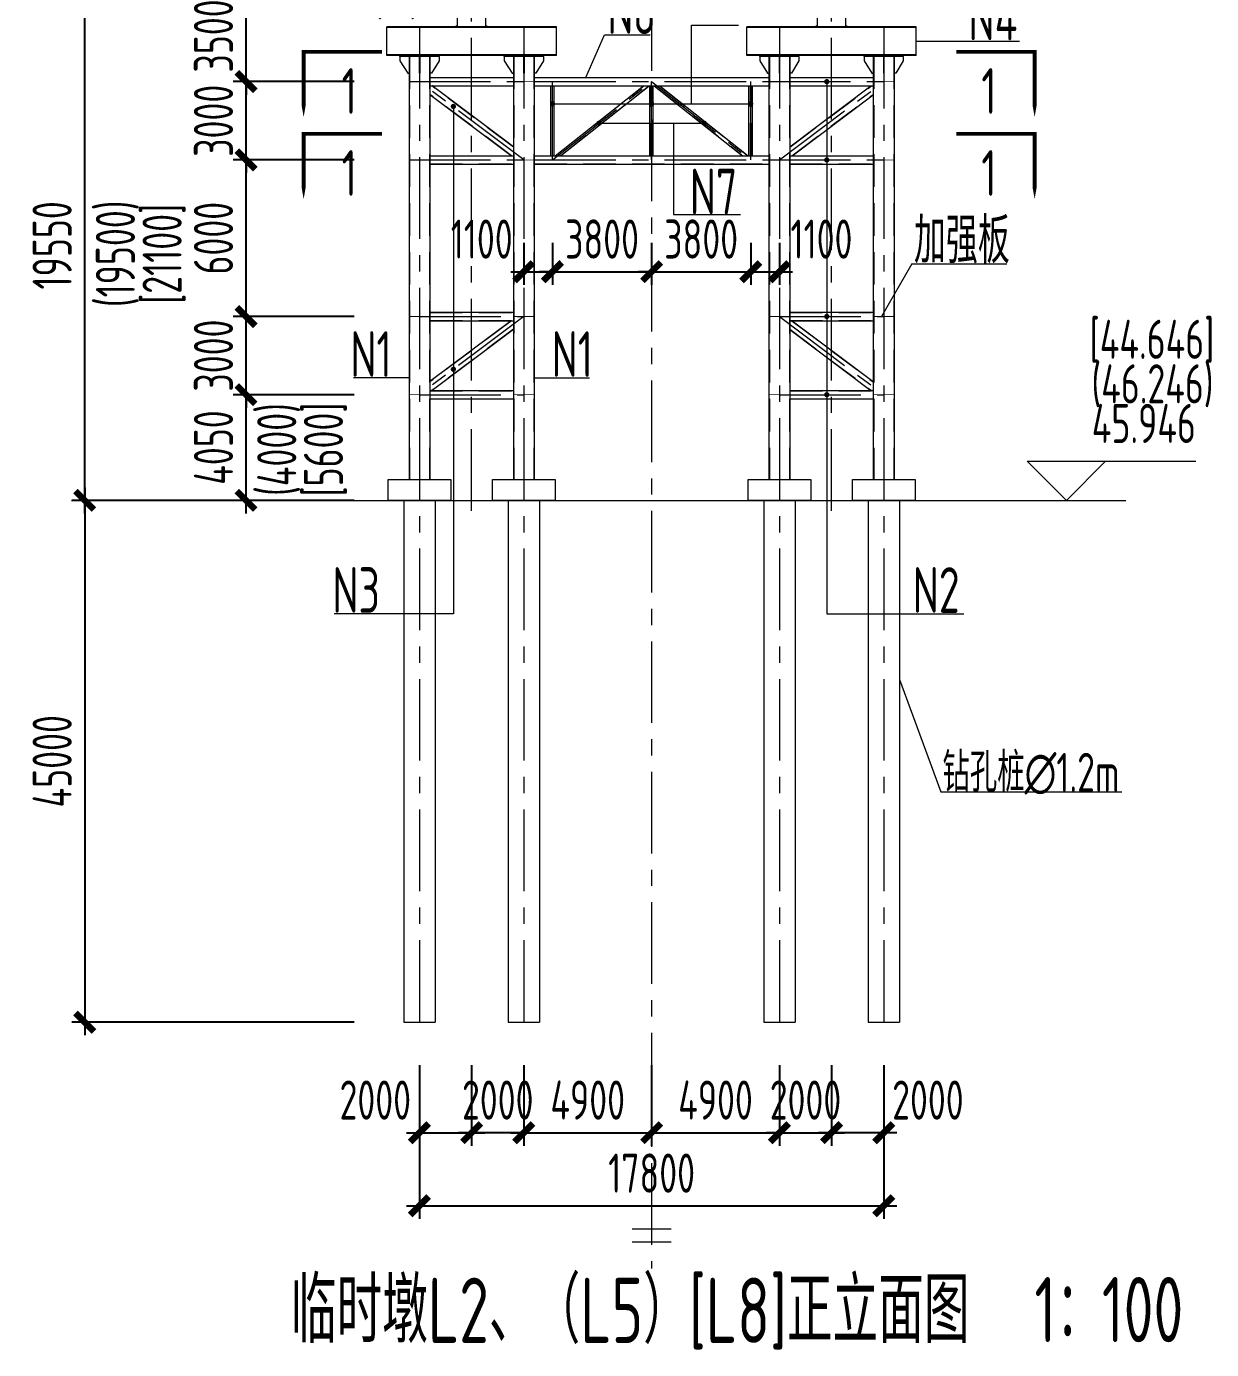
# Model space of a CAD drawing. Extents: x -2876908 to 633791, y -1383861 to 872234.
# Drawn here: x -1200203 to -1154762, y -157293 to -106581 of the extents above; entities that cross this region are included whole.
import ezdxf
from ezdxf.enums import TextEntityAlignment as Align

# ---------------------------------------------------------------- set-up
doc = ezdxf.new("R2010")
doc.units = 0
doc.header["$LTSCALE"] = 5
doc.header["$MEASUREMENT"] = 0
for name, pattern in [('CENTER', [2, 1.25, -0.25, 0.25, -0.25]), ('DASH', [0.35, 0.25, -0.1]), ('DASHED', [0.75, 0.5, -0.25])]:
    doc.linetypes.add(name, pattern=pattern)
doc.layers.get('0').update_dxf_attribs({"linetype": 'CONTINUOUS', "lineweight": 25})
doc.layers.get('DEFPOINTS').update_dxf_attribs({"color": 35, "linetype": 'CONTINUOUS', "lineweight": 13})
for name, color, linetype, lineweight in [('3中心线', 6, 'CENTER', 18), ('4虚线', 2, 'DASHED', 18), ('5标注', 3, 'CONTINUOUS', 15), ('6文本', 7, 'CONTINUOUS', 15), ('7边界线', 8, 'CONTINUOUS', 15), ('8轮廓线', 4, 'CONTINUOUS', 15), ('DIM', 3, 'CONTINUOUS', 0), ('REIND', 1, 'CONTINUOUS', 0), ('THIN', 7, 'CONTINUOUS', 0)]:
    doc.layers.add(name, color=color, linetype=linetype, lineweight=lineweight)
doc.styles.add('TSSD_Dimension', font='tssdeng.shx', dxfattribs={"width": 0.7, "bigfont": 'hztxt.shx'})
doc.styles.add('TSSD_NORM', font='tssdeng.shx', dxfattribs={"width": 0.7, "bigfont": 'hztxt.shx'})
doc.dimstyles.new('SJSYB-(50)$7', dxfattribs={"dimscale": 50, "dimtxt": 3.5, "dimasz": 1.5, "dimexe": 1, "dimexo": 1, "dimgap": 0.65, "dimtad": 1, "dimdec": 0, "dimzin": 0, "dimdsep": 46, "dimtxsty": 'TSSD_NORM', "dimblk": 'OBLIQUE', "dimcen": 0, "dimclrd": 256, "dimclre": 256, "dimclrt": 7, "dimadec": 0, "dimazin": 0, "dimtfac": 1, "dimtdec": 0, "dimtmove": 1, "dimatfit": 3, "dimldrblk": 'NONE', "dimfxl": 4, "dimfxlon": 1, "dimtolj": 1, "dimtzin": 0, "dimlwd": -1, "dimlwe": -1, "dimarcsym": 0})
doc.dimstyles.new('TSSD_100_100', dxfattribs={"dimtxt": 300, "dimasz": 100, "dimexe": 100, "dimexo": 250, "dimgap": 100, "dimtad": 1, "dimdec": 0, "dimzin": 0, "dimdsep": 46, "dimtxsty": 'TSSD_Dimension', "dimblk": 'ARCHTICK', "dimblk1": 'ARCHTICK', "dimblk2": 'ARCHTICK', "dimcen": 0, "dimdle": 100, "dimclrt": 7, "dimadec": 0, "dimazin": 0, "dimtfac": 1, "dimtdec": 0, "dimtix": 1, "dimtmove": 2, "dimatfit": 3, "dimfxl": 1, "dimtolj": 1, "dimtzin": 0, "dimarcsym": 0})

# ---------------------------------------------------------------- blocks, each defined once
blk = doc.blocks.new('_ArchTick')
at = {"color": 0, "linetype": 'ByBlock', "const_width": 0.5}
blk.add_lwpolyline([(-0.71, -0.71), (0.71, 0.71)], dxfattribs=at)
blk = doc.blocks.new('*D1954')
at = {"layer": 'DEFPOINTS', "color": 0, "transparency": 16777216}
for p in [(-1191782, -120696), (-1186382, -120696), (-1186382, -124746)]:
    blk.add_point(p, dxfattribs=at)
at = {"layer": 'DIM', "color": 0, "lineweight": -2, "transparency": 16777216}
for p, q in [((-1191782, -125246), (-1191782, -120196)), ((-1187632, -120696), (-1192282, -120696)), ((-1187632, -124746), (-1192282, -124746))]:
    blk.add_line(p, q, dxfattribs=at)
at = {"layer": 'DIM', "color": 0, "lineweight": -2, "transparency": 16777216, "xscale": 500, "yscale": 500, "zscale": 500}
for p, rotation in [((-1191782, -120696), 90), ((-1191782, -124746), 270)]:
    blk.add_blockref('_ArchTick', p, dxfattribs=dict(at, rotation=rotation))
at = {"layer": 'DIM', "color": 7, "transparency": 16777216, "insert": (-1193032, -122721), "char_height": 1500, "attachment_point": 5, "rotation": 90, "style": 'TSSD_Dimension'}
blk.add_mtext('\\A1;4050', dxfattribs=at)
blk = doc.blocks.new('*D1955')
at = {"layer": 'DEFPOINTS', "color": 0, "transparency": 16777216}
for p in [(-1191782, -117696), (-1186382, -117696), (-1186382, -120696)]:
    blk.add_point(p, dxfattribs=at)
at = {"layer": 'DIM', "color": 0, "lineweight": -2, "transparency": 16777216}
for p, q in [((-1191782, -117696), (-1191782, -117196)), ((-1187632, -117696), (-1192282, -117696)), ((-1191782, -120696), (-1191782, -117696)), ((-1187632, -120696), (-1192282, -120696)), ((-1191782, -120696), (-1191782, -121196))]:
    blk.add_line(p, q, dxfattribs=at)
at = {"layer": 'DIM', "color": 0, "lineweight": -2, "transparency": 16777216, "xscale": 500, "yscale": 500, "zscale": 500}
for p, rotation in [((-1191782, -117696), 270), ((-1191782, -120696), 90)]:
    blk.add_blockref('_ArchTick', p, dxfattribs=dict(at, rotation=rotation))
at = {"layer": 'DIM', "color": 7, "transparency": 16777216, "insert": (-1193032, -119196), "char_height": 1500, "attachment_point": 5, "rotation": 90, "style": 'TSSD_Dimension'}
blk.add_mtext('\\A1;3000', dxfattribs=at)
blk = doc.blocks.new('*D1956')
at = {"layer": 'DEFPOINTS', "color": 0, "transparency": 16777216}
for p in [(-1191782, -111696), (-1186382, -111696), (-1186382, -117696)]:
    blk.add_point(p, dxfattribs=at)
at = {"layer": 'DIM', "color": 0, "lineweight": -2, "transparency": 16777216}
for p, q in [((-1191782, -118196), (-1191782, -111196)), ((-1187632, -111696), (-1192282, -111696)), ((-1187632, -117696), (-1192282, -117696))]:
    blk.add_line(p, q, dxfattribs=at)
at = {"layer": 'DIM', "color": 0, "lineweight": -2, "transparency": 16777216, "xscale": 500, "yscale": 500, "zscale": 500}
for p, rotation in [((-1191782, -111696), 90), ((-1191782, -117696), 270)]:
    blk.add_blockref('_ArchTick', p, dxfattribs=dict(at, rotation=rotation))
at = {"layer": 'DIM', "color": 7, "transparency": 16777216, "insert": (-1193032, -114696), "char_height": 1500, "attachment_point": 5, "rotation": 90, "style": 'TSSD_Dimension'}
blk.add_mtext('\\A1;6000', dxfattribs=at)
blk = doc.blocks.new('*D1957')
at = {"layer": 'DEFPOINTS', "color": 0, "transparency": 16777216}
for p in [(-1191782, -108696), (-1186382, -108696), (-1186382, -111696)]:
    blk.add_point(p, dxfattribs=at)
at = {"layer": 'DIM', "color": 0, "lineweight": -2, "transparency": 16777216}
for p, q in [((-1191782, -108696), (-1191782, -108196)), ((-1187632, -108696), (-1192282, -108696)), ((-1191782, -111696), (-1191782, -108696)), ((-1187632, -111696), (-1192282, -111696)), ((-1191782, -111696), (-1191782, -112196))]:
    blk.add_line(p, q, dxfattribs=at)
at = {"layer": 'DIM', "color": 0, "lineweight": -2, "transparency": 16777216, "xscale": 500, "yscale": 500, "zscale": 500}
for p, rotation in [((-1191782, -108696), 270), ((-1191782, -111696), 90)]:
    blk.add_blockref('_ArchTick', p, dxfattribs=dict(at, rotation=rotation))
at = {"layer": 'DIM', "color": 7, "transparency": 16777216, "insert": (-1193032, -110196), "char_height": 1500, "attachment_point": 5, "rotation": 90, "style": 'TSSD_Dimension'}
blk.add_mtext('\\A1;3000', dxfattribs=at)
blk = doc.blocks.new('*D1958')
at = {"layer": 'DEFPOINTS', "color": 0, "transparency": 16777216}
for p in [(-1191782, -105196), (-1186382, -105196), (-1186382, -108696)]:
    blk.add_point(p, dxfattribs=at)
at = {"layer": 'DIM', "color": 0, "lineweight": -2, "transparency": 16777216}
for p, q in [((-1191782, -105196), (-1191782, -104696)), ((-1187632, -105196), (-1192282, -105196)), ((-1191782, -108696), (-1191782, -105196)), ((-1187632, -108696), (-1192282, -108696)), ((-1191782, -108696), (-1191782, -109196))]:
    blk.add_line(p, q, dxfattribs=at)
at = {"layer": 'DIM', "color": 0, "lineweight": -2, "transparency": 16777216, "xscale": 500, "yscale": 500, "zscale": 500}
for p, rotation in [((-1191782, -105196), 270), ((-1191782, -108696), 90)]:
    blk.add_blockref('_ArchTick', p, dxfattribs=dict(at, rotation=rotation))
at = {"layer": 'DIM', "color": 7, "transparency": 16777216, "insert": (-1193032, -106946), "char_height": 1500, "attachment_point": 5, "rotation": 90, "style": 'TSSD_Dimension'}
blk.add_mtext('\\A1;3500', dxfattribs=at)
blk = doc.blocks.new('*D1959')
at = {"layer": 'DEFPOINTS', "color": 0, "transparency": 16777216}
for p in [(-1185132, -145146), (-1183132, -145146), (-1183132, -148981)]:
    blk.add_point(p, dxfattribs=at)
at = {"layer": 'DIM', "color": 0, "lineweight": -2, "transparency": 16777216}
for p, q in [((-1185132, -146396), (-1185132, -149481)), ((-1183132, -146396), (-1183132, -149481)), ((-1185632, -148981), (-1182632, -148981))]:
    blk.add_line(p, q, dxfattribs=at)
at = {"layer": 'DIM', "color": 0, "lineweight": -2, "transparency": 16777216, "xscale": 500, "yscale": 500, "zscale": 500, "rotation": 180}
blk.add_blockref('_ArchTick', (-1185132, -148981), dxfattribs=at)
at = {"layer": 'DIM', "color": 0, "lineweight": -2, "transparency": 16777216, "xscale": 500, "yscale": 500, "zscale": 500}
blk.add_blockref('_ArchTick', (-1183132, -148981), dxfattribs=at)
at = {"layer": 'DIM', "color": 7, "transparency": 16777216, "insert": (-1186827, -147731), "char_height": 1500, "attachment_point": 5, "style": 'TSSD_Dimension'}
blk.add_mtext('\\A1;2000', dxfattribs=at)
blk = doc.blocks.new('*D1960')
at = {"layer": 'DEFPOINTS', "color": 0, "transparency": 16777216}
for p in [(-1183132, -145146), (-1181132, -145146), (-1183132, -148981)]:
    blk.add_point(p, dxfattribs=at)
at = {"layer": 'DIM', "color": 0, "lineweight": -2, "transparency": 16777216}
for p, q in [((-1183132, -146396), (-1183132, -149481)), ((-1181132, -146396), (-1181132, -149481)), ((-1183132, -148981), (-1183632, -148981)), ((-1181132, -148981), (-1183132, -148981)), ((-1181132, -148981), (-1180632, -148981))]:
    blk.add_line(p, q, dxfattribs=at)
at = {"layer": 'DIM', "color": 0, "lineweight": -2, "transparency": 16777216, "xscale": 500, "yscale": 500, "zscale": 500}
blk.add_blockref('_ArchTick', (-1183132, -148981), dxfattribs=at)
at = {"layer": 'DIM', "color": 0, "lineweight": -2, "transparency": 16777216, "xscale": 500, "yscale": 500, "zscale": 500, "rotation": 180}
blk.add_blockref('_ArchTick', (-1181132, -148981), dxfattribs=at)
at = {"layer": 'DIM', "color": 7, "transparency": 16777216, "insert": (-1182132, -147731), "char_height": 1500, "attachment_point": 5, "style": 'TSSD_Dimension'}
blk.add_mtext('\\A1;2000', dxfattribs=at)
blk = doc.blocks.new('*D1961')
at = {"layer": 'DEFPOINTS', "color": 0, "transparency": 16777216}
for p in [(-1181132, -145146), (-1176232, -145146), (-1176232, -148981)]:
    blk.add_point(p, dxfattribs=at)
at = {"layer": 'DIM', "color": 0, "lineweight": -2, "transparency": 16777216}
for p, q in [((-1181132, -146396), (-1181132, -149481)), ((-1176232, -146396), (-1176232, -149481)), ((-1181632, -148981), (-1175732, -148981))]:
    blk.add_line(p, q, dxfattribs=at)
at = {"layer": 'DIM', "color": 0, "lineweight": -2, "transparency": 16777216, "xscale": 500, "yscale": 500, "zscale": 500, "rotation": 180}
blk.add_blockref('_ArchTick', (-1181132, -148981), dxfattribs=at)
at = {"layer": 'DIM', "color": 0, "lineweight": -2, "transparency": 16777216, "xscale": 500, "yscale": 500, "zscale": 500}
blk.add_blockref('_ArchTick', (-1176232, -148981), dxfattribs=at)
at = {"layer": 'DIM', "color": 7, "transparency": 16777216, "insert": (-1178682, -147731), "char_height": 1500, "attachment_point": 5, "style": 'TSSD_Dimension'}
blk.add_mtext('\\A1;4900', dxfattribs=at)
blk = doc.blocks.new('*D1962')
at = {"layer": 'DEFPOINTS', "color": 0, "transparency": 16777216}
for p in [(-1176232, -145146), (-1171332, -145146), (-1171332, -148981)]:
    blk.add_point(p, dxfattribs=at)
at = {"layer": 'DIM', "color": 0, "lineweight": -2, "transparency": 16777216}
for p, q in [((-1176232, -146396), (-1176232, -149481)), ((-1171332, -146396), (-1171332, -149481)), ((-1176732, -148981), (-1170832, -148981))]:
    blk.add_line(p, q, dxfattribs=at)
at = {"layer": 'DIM', "color": 0, "lineweight": -2, "transparency": 16777216, "xscale": 500, "yscale": 500, "zscale": 500, "rotation": 180}
blk.add_blockref('_ArchTick', (-1176232, -148981), dxfattribs=at)
at = {"layer": 'DIM', "color": 0, "lineweight": -2, "transparency": 16777216, "xscale": 500, "yscale": 500, "zscale": 500}
blk.add_blockref('_ArchTick', (-1171332, -148981), dxfattribs=at)
at = {"layer": 'DIM', "color": 7, "transparency": 16777216, "insert": (-1173782, -147731), "char_height": 1500, "attachment_point": 5, "style": 'TSSD_Dimension'}
blk.add_mtext('\\A1;4900', dxfattribs=at)
blk = doc.blocks.new('*D1963')
at = {"layer": 'DEFPOINTS', "color": 0, "transparency": 16777216}
for p in [(-1171332, -145146), (-1169332, -145146), (-1169332, -148981)]:
    blk.add_point(p, dxfattribs=at)
at = {"layer": 'DIM', "color": 0, "lineweight": -2, "transparency": 16777216}
for p, q in [((-1171332, -146396), (-1171332, -149481)), ((-1169332, -146396), (-1169332, -149481)), ((-1171332, -148981), (-1171832, -148981)), ((-1171332, -148981), (-1169332, -148981)), ((-1169332, -148981), (-1168832, -148981))]:
    blk.add_line(p, q, dxfattribs=at)
at = {"layer": 'DIM', "color": 0, "lineweight": -2, "transparency": 16777216, "xscale": 500, "yscale": 500, "zscale": 500}
blk.add_blockref('_ArchTick', (-1171332, -148981), dxfattribs=at)
at = {"layer": 'DIM', "color": 0, "lineweight": -2, "transparency": 16777216, "xscale": 500, "yscale": 500, "zscale": 500, "rotation": 180}
blk.add_blockref('_ArchTick', (-1169332, -148981), dxfattribs=at)
at = {"layer": 'DIM', "color": 7, "transparency": 16777216, "insert": (-1170332, -147731), "char_height": 1500, "attachment_point": 5, "style": 'TSSD_Dimension'}
blk.add_mtext('\\A1;2000', dxfattribs=at)
blk = doc.blocks.new('*D1964')
at = {"layer": 'DEFPOINTS', "color": 0, "transparency": 16777216}
for p in [(-1169332, -145146), (-1167332, -145146), (-1169332, -148981)]:
    blk.add_point(p, dxfattribs=at)
at = {"layer": 'DIM', "color": 0, "lineweight": -2, "transparency": 16777216}
for p, q in [((-1169332, -146396), (-1169332, -149481)), ((-1167332, -146396), (-1167332, -149481)), ((-1166832, -148981), (-1169832, -148981))]:
    blk.add_line(p, q, dxfattribs=at)
at = {"layer": 'DIM', "color": 0, "lineweight": -2, "transparency": 16777216, "xscale": 500, "yscale": 500, "zscale": 500, "rotation": 180}
blk.add_blockref('_ArchTick', (-1169332, -148981), dxfattribs=at)
at = {"layer": 'DIM', "color": 0, "lineweight": -2, "transparency": 16777216, "xscale": 500, "yscale": 500, "zscale": 500}
blk.add_blockref('_ArchTick', (-1167332, -148981), dxfattribs=at)
at = {"layer": 'DIM', "color": 7, "transparency": 16777216, "insert": (-1165638, -147731), "char_height": 1500, "attachment_point": 5, "style": 'TSSD_Dimension'}
blk.add_mtext('\\A1;2000', dxfattribs=at)
blk = doc.blocks.new('*D1965')
at = {"layer": 'DEFPOINTS', "color": 0, "transparency": 16777216}
for p in [(-1185132, -145146), (-1167332, -145146), (-1167332, -151781)]:
    blk.add_point(p, dxfattribs=at)
at = {"layer": 'DIM', "color": 0, "lineweight": -2, "transparency": 16777216}
for p, q in [((-1185132, -146396), (-1185132, -152281)), ((-1167332, -146396), (-1167332, -152281)), ((-1185632, -151781), (-1166832, -151781))]:
    blk.add_line(p, q, dxfattribs=at)
at = {"layer": 'DIM', "color": 0, "lineweight": -2, "transparency": 16777216, "xscale": 500, "yscale": 500, "zscale": 500, "rotation": 180}
blk.add_blockref('_ArchTick', (-1185132, -151781), dxfattribs=at)
at = {"layer": 'DIM', "color": 0, "lineweight": -2, "transparency": 16777216, "xscale": 500, "yscale": 500, "zscale": 500}
blk.add_blockref('_ArchTick', (-1167332, -151781), dxfattribs=at)
at = {"layer": 'DIM', "color": 7, "transparency": 16777216, "insert": (-1176232, -150531), "char_height": 1500, "attachment_point": 5, "style": 'TSSD_Dimension'}
blk.add_mtext('\\A1;17800', dxfattribs=at)
blk = doc.blocks.new('*D1966')
at = {"layer": 'DEFPOINTS', "color": 0, "transparency": 16777216}
for p in [(-1181132, -113625), (-1180032, -113625), (-1180032, -115980)]:
    blk.add_point(p, dxfattribs=at)
at = {"layer": 'DIM', "color": 0, "lineweight": -2, "transparency": 16777216}
for p, q in [((-1181132, -114875), (-1181132, -116480)), ((-1180032, -114875), (-1180032, -116480)), ((-1181632, -115980), (-1179532, -115980))]:
    blk.add_line(p, q, dxfattribs=at)
at = {"layer": 'DIM', "color": 0, "lineweight": -2, "transparency": 16777216, "xscale": 500, "yscale": 500, "zscale": 500, "rotation": 180}
blk.add_blockref('_ArchTick', (-1181132, -115980), dxfattribs=at)
at = {"layer": 'DIM', "color": 0, "lineweight": -2, "transparency": 16777216, "xscale": 500, "yscale": 500, "zscale": 500}
blk.add_blockref('_ArchTick', (-1180032, -115980), dxfattribs=at)
at = {"layer": 'DIM', "color": 7, "transparency": 16777216, "insert": (-1182746, -114730), "char_height": 1500, "attachment_point": 5, "style": 'TSSD_Dimension'}
blk.add_mtext('\\A1;1100', dxfattribs=at)
blk = doc.blocks.new('*D1967')
at = {"layer": 'DEFPOINTS', "color": 0, "transparency": 16777216}
for p in [(-1180032, -113625), (-1176232, -113625), (-1176232, -115980)]:
    blk.add_point(p, dxfattribs=at)
at = {"layer": 'DIM', "color": 0, "lineweight": -2, "transparency": 16777216}
for p, q in [((-1180032, -114875), (-1180032, -116480)), ((-1176232, -114875), (-1176232, -116480)), ((-1180032, -115980), (-1180532, -115980)), ((-1180032, -115980), (-1176232, -115980)), ((-1176232, -115980), (-1175732, -115980))]:
    blk.add_line(p, q, dxfattribs=at)
at = {"layer": 'DIM', "color": 0, "lineweight": -2, "transparency": 16777216, "xscale": 500, "yscale": 500, "zscale": 500}
blk.add_blockref('_ArchTick', (-1180032, -115980), dxfattribs=at)
at = {"layer": 'DIM', "color": 0, "lineweight": -2, "transparency": 16777216, "xscale": 500, "yscale": 500, "zscale": 500, "rotation": 180}
blk.add_blockref('_ArchTick', (-1176232, -115980), dxfattribs=at)
at = {"layer": 'DIM', "color": 7, "transparency": 16777216, "insert": (-1178132, -114730), "char_height": 1500, "attachment_point": 5, "style": 'TSSD_Dimension'}
blk.add_mtext('\\A1;3800', dxfattribs=at)
blk = doc.blocks.new('*D1968')
at = {"layer": 'DEFPOINTS', "color": 0, "transparency": 16777216}
for p in [(-1176232, -113625), (-1172432, -113625), (-1172432, -115980)]:
    blk.add_point(p, dxfattribs=at)
at = {"layer": 'DIM', "color": 0, "lineweight": -2, "transparency": 16777216}
for p, q in [((-1176232, -114875), (-1176232, -116480)), ((-1172432, -114875), (-1172432, -116480)), ((-1176232, -115980), (-1176732, -115980)), ((-1176232, -115980), (-1172432, -115980)), ((-1172432, -115980), (-1171932, -115980))]:
    blk.add_line(p, q, dxfattribs=at)
at = {"layer": 'DIM', "color": 0, "lineweight": -2, "transparency": 16777216, "xscale": 500, "yscale": 500, "zscale": 500}
blk.add_blockref('_ArchTick', (-1176232, -115980), dxfattribs=at)
at = {"layer": 'DIM', "color": 0, "lineweight": -2, "transparency": 16777216, "xscale": 500, "yscale": 500, "zscale": 500, "rotation": 180}
blk.add_blockref('_ArchTick', (-1172432, -115980), dxfattribs=at)
at = {"layer": 'DIM', "color": 7, "transparency": 16777216, "insert": (-1174332, -114730), "char_height": 1500, "attachment_point": 5, "style": 'TSSD_Dimension'}
blk.add_mtext('\\A1;3800', dxfattribs=at)
blk = doc.blocks.new('*D1969')
at = {"layer": 'DEFPOINTS', "color": 0, "transparency": 16777216}
for p in [(-1172432, -113625), (-1171332, -113625), (-1171332, -115980)]:
    blk.add_point(p, dxfattribs=at)
at = {"layer": 'DIM', "color": 0, "lineweight": -2, "transparency": 16777216}
for p, q in [((-1172432, -114875), (-1172432, -116480)), ((-1171332, -114875), (-1171332, -116480)), ((-1172932, -115980), (-1170832, -115980))]:
    blk.add_line(p, q, dxfattribs=at)
at = {"layer": 'DIM', "color": 0, "lineweight": -2, "transparency": 16777216, "xscale": 500, "yscale": 500, "zscale": 500, "rotation": 180}
blk.add_blockref('_ArchTick', (-1172432, -115980), dxfattribs=at)
at = {"layer": 'DIM', "color": 0, "lineweight": -2, "transparency": 16777216, "xscale": 500, "yscale": 500, "zscale": 500}
blk.add_blockref('_ArchTick', (-1171332, -115980), dxfattribs=at)
at = {"layer": 'DIM', "color": 7, "transparency": 16777216, "insert": (-1169719, -114730), "char_height": 1500, "attachment_point": 5, "style": 'TSSD_Dimension'}
blk.add_mtext('\\A1;1100', dxfattribs=at)
blk = doc.blocks.new('_None')
blk = doc.blocks.new('_Oblique')
at = {"color": 0, "linetype": 'ByBlock', "lineweight": -2}
blk.add_line((-0.5, -0.5), (0.5, 0.5), dxfattribs=at)
blk = doc.blocks.new('*D1986')
at = {"layer": 'DEFPOINTS', "color": 0, "transparency": 16777216}
for p in [(-1186382, -105871), (-1186382, -106921), (-1185132, -106921)]:
    blk.add_point(p, dxfattribs=at)
at = {"layer": 'DIM', "color": 0, "lineweight": -2, "transparency": 16777216}
for p, q in [((-1186382, -105671), (-1186382, -105371)), ((-1185132, -105671), (-1185132, -105371)), ((-1186382, -105871), (-1186882, -105871)), ((-1185132, -105871), (-1186382, -105871)), ((-1185132, -105871), (-1184632, -105871))]:
    blk.add_line(p, q, dxfattribs=at)
at = {"layer": 'DIM', "color": 0, "lineweight": -2, "transparency": 16777216, "xscale": 500, "yscale": 500, "zscale": 500}
blk.add_blockref('_ArchTick', (-1186382, -105871), dxfattribs=at)
at = {"layer": 'DIM', "color": 0, "lineweight": -2, "transparency": 16777216, "xscale": 500, "yscale": 500, "zscale": 500, "rotation": 180}
blk.add_blockref('_ArchTick', (-1185132, -105871), dxfattribs=at)
at = {"layer": 'DIM', "color": 7, "transparency": 16777216, "insert": (-1185757, -104621), "char_height": 1500, "attachment_point": 5, "style": 'TSSD_Dimension'}
blk.add_mtext('\\A1;1250', dxfattribs=at)
blk = doc.blocks.new('*D1989')
at = {"layer": 'DEFPOINTS', "color": 0, "transparency": 16777216}
for p in [(-1197968, -105196), (-1186382, -105196), (-1186382, -124746)]:
    blk.add_point(p, dxfattribs=at)
at = {"layer": 'DIM', "color": 0, "lineweight": -2, "transparency": 16777216}
for p, q in [((-1197968, -125246), (-1197968, -104696)), ((-1187632, -105196), (-1198468, -105196)), ((-1187632, -124746), (-1198468, -124746))]:
    blk.add_line(p, q, dxfattribs=at)
at = {"layer": 'DIM', "color": 0, "lineweight": -2, "transparency": 16777216, "xscale": 500, "yscale": 500, "zscale": 500}
for p, rotation in [((-1197968, -105196), 90), ((-1197968, -124746), 270)]:
    blk.add_blockref('_ArchTick', p, dxfattribs=dict(at, rotation=rotation))
at = {"layer": 'DIM', "color": 7, "transparency": 16777216, "insert": (-1199218, -114971), "char_height": 1500, "attachment_point": 5, "rotation": 90, "style": 'TSSD_Dimension'}
blk.add_mtext('\\A1;19550', dxfattribs=at)
blk = doc.blocks.new('*D1990')
at = {"layer": 'DEFPOINTS', "color": 0, "transparency": 16777216}
for p in [(-1186382, -124746), (-1197968, -144746), (-1186382, -144746)]:
    blk.add_point(p, dxfattribs=at)
at = {"layer": 'DIM', "color": 0, "lineweight": -2, "transparency": 16777216}
for p, q in [((-1187632, -124746), (-1198468, -124746)), ((-1197968, -124246), (-1197968, -145246)), ((-1187632, -144746), (-1198468, -144746))]:
    blk.add_line(p, q, dxfattribs=at)
at = {"layer": 'DIM', "color": 0, "lineweight": -2, "transparency": 16777216, "xscale": 500, "yscale": 500, "zscale": 500}
for p, rotation in [((-1197968, -124746), 90), ((-1197968, -144746), 270)]:
    blk.add_blockref('_ArchTick', p, dxfattribs=dict(at, rotation=rotation))
at = {"layer": 'DIM', "color": 7, "transparency": 16777216, "insert": (-1199218, -134746), "char_height": 1500, "attachment_point": 5, "rotation": 90, "style": 'TSSD_Dimension'}
blk.add_mtext('\\A1;45000', dxfattribs=at)

msp = doc.modelspace()

# ---------------------------------------------------------------- linework, layer by layer
at = {"layer": '3中心线', "ltscale": 500}
for p, q in [((-1176232.345, -85150.491), (-1176232.345, -154180.857)), ((-1183132.342, -125145.73), (-1183132.342, -105065.73)), ((-1169332.348, -125145.73), (-1169332.348, -105065.73)), ((-1185132.342, -106595.73), (-1185132.342, -145145.73)), ((-1181132.342, -106595.73), (-1181132.342, -145145.73)), ((-1171332.348, -106595.73), (-1171332.348, -145145.73)), ((-1167332.348, -106595.73), (-1167332.348, -145145.73)), ((-1185532.342, -108695.73), (-1180732.342, -108695.73)), ((-1181132.342, -111695.73), (-1185132.342, -108695.73)), ((-1180732.342, -108695.73), (-1171732.348, -108695.73)), ((-1180032.342, -111695.73), (-1180032.342, -108695.73)), ((-1180032.342, -111695.73), (-1176232.345, -108695.73)), ((-1176232.345, -111695.73), (-1176232.345, -108695.73)), ((-1176232.345, -108695.73), (-1172432.348, -111695.73)), ((-1172432.348, -111695.73), (-1172432.348, -108695.73)), ((-1171732.348, -108695.73), (-1166932.348, -108695.73)), ((-1171332.348, -111695.73), (-1167332.348, -108695.73)), ((-1185532.342, -111695.73), (-1180732.342, -111695.73)), ((-1180732.342, -111695.73), (-1171732.348, -111695.73)), ((-1171732.348, -111695.73), (-1166932.348, -111695.73)), ((-1185132.342, -117695.73), (-1181132.342, -117695.73)), ((-1181132.342, -117695.73), (-1185132.342, -120695.73)), ((-1171332.348, -117695.73), (-1167332.348, -117695.73)), ((-1171332.348, -117695.73), (-1167332.348, -120695.73)), ((-1185132.342, -120695.73), (-1181132.342, -120695.73)), ((-1171332.348, -120695.73), (-1167332.348, -120695.73))]:
    msp.add_line(p, q, dxfattribs=at)
at = {"layer": '4虚线', "ltscale": 500}
for p, q in [((-1185516.342, -107725.73), (-1185516.342, -123945.73)), ((-1184748.342, -107725.73), (-1184748.342, -123945.73)), ((-1181516.342, -107725.73), (-1181516.342, -123945.73)), ((-1180748.342, -107725.73), (-1180748.342, -123945.73)), ((-1171716.348, -107725.73), (-1171716.348, -123945.73)), ((-1170948.348, -107725.73), (-1170948.348, -123945.73)), ((-1167716.348, -107725.73), (-1167716.348, -123945.73)), ((-1166948.348, -107725.73), (-1166948.348, -123945.73)), ((-1184732.342, -108541.23), (-1181532.342, -108541.23)), ((-1184732.342, -108850.23), (-1181532.342, -108850.23)), ((-1181532.342, -111202.605), (-1184658.175, -108858.23)), ((-1180732.342, -108541.23), (-1171732.348, -108541.23)), ((-1180732.342, -108850.23), (-1171732.348, -108850.23)), ((-1180092.842, -111533.23), (-1180092.842, -108858.23)), ((-1179971.842, -111533.23), (-1179971.842, -108858.23)), ((-1179924.145, -111533.23), (-1176535.815, -108858.23)), ((-1179728.872, -111533.23), (-1176340.542, -108858.23)), ((-1176292.845, -111533.23), (-1176292.845, -108858.23)), ((-1176171.845, -111533.23), (-1176171.845, -108858.23)), ((-1176124.148, -108858.23), (-1172735.818, -111533.23)), ((-1175928.875, -108858.23), (-1172540.545, -111533.23)), ((-1172492.848, -111533.23), (-1172492.848, -108858.23)), ((-1172371.848, -111533.23), (-1172371.848, -108858.23)), ((-1170932.348, -108541.23), (-1167732.348, -108541.23)), ((-1170932.348, -108850.23), (-1167732.348, -108850.23)), ((-1170932.348, -111202.605), (-1167806.515, -108858.23)), ((-1181606.509, -111533.23), (-1184732.342, -109188.855)), ((-1170858.181, -111533.23), (-1167732.348, -109188.855)), ((-1184732.342, -111541.23), (-1181532.342, -111541.23)), ((-1180732.342, -111541.23), (-1171732.348, -111541.23)), ((-1170932.348, -111541.23), (-1167732.348, -111541.23)), ((-1184732.342, -111850.23), (-1181532.342, -111850.23)), ((-1180732.342, -111850.23), (-1171732.348, -111850.23)), ((-1170932.348, -111850.23), (-1167732.348, -111850.23)), ((-1184732.342, -117541.23), (-1181532.342, -117541.23)), ((-1170932.348, -117541.23), (-1167732.348, -117541.23)), ((-1184732.342, -117850.23), (-1181532.342, -117850.23)), ((-1181606.509, -117858.23), (-1184732.342, -120202.605)), ((-1170932.348, -117850.23), (-1167732.348, -117850.23)), ((-1170858.181, -117858.23), (-1167732.348, -120202.605)), ((-1181532.342, -118188.855), (-1184658.175, -120533.23)), ((-1170932.348, -118188.855), (-1167806.515, -120533.23)), ((-1184732.342, -120541.23), (-1181532.342, -120541.23)), ((-1170932.348, -120541.23), (-1167732.348, -120541.23)), ((-1184732.342, -120850.23), (-1181532.342, -120850.23)), ((-1170932.348, -120850.23), (-1167732.348, -120850.23))]:
    msp.add_line(p, q, dxfattribs=at)
at = {"layer": '5标注'}
for p, q in [((-1166082.348, -107145.73), (-1162129.917, -107145.73)), ((-1180032.342, -109546.27), (-1172432.348, -109546.27)), ((-1178247.485, -110286.631), (-1174217.205, -110286.631)), ((-1175398.488, -110286.631), (-1175398.488, -113784.913)), ((-1175398.488, -113784.913), (-1172817.279, -113784.913)), ((-1166255.818, -115674.409), (-1167416.944, -117695.73)), ((-1166255.818, -115674.409), (-1162611.678, -115674.409)), ((-1185516.342, -120047.309), (-1187657.634, -120047.309)), ((-1180748.342, -120047.309), (-1178607.05, -120047.309)), ((-1165135.744, -135922.426), (-1158206.196, -135922.426))]:
    msp.add_line(p, q, dxfattribs=at)
at = {"layer": '5标注', "flags": 128}
for points in [[(-1186573.946, -107553.277, 150, 150, 0), (-1189573.946, -107553.277, 150, 150, 0), (-1189573.946, -109053.277, 350, 0, 0), (-1189573.946, -110053.277, 0, 0, 0)], [(-1164545.78, -107553.277, 150, 150, 0), (-1161545.78, -107553.277, 150, 150, 0), (-1161545.78, -109053.277, 350, 0, 0), (-1161545.78, -110053.277, 0, 0, 0)], [(-1186573.946, -110696.851, 150, 150, 0), (-1189573.946, -110696.851, 150, 150, 0), (-1189573.946, -112196.851, 350, 0, 0), (-1189573.946, -113196.851, 0, 0, 0)], [(-1164545.78, -110696.851, 150, 150, 0), (-1161545.78, -110696.851, 150, 150, 0), (-1161545.78, -112196.851, 350, 0, 0), (-1161545.78, -113196.851, 0, 0, 0)]]:
    msp.add_lwpolyline(points, format="xyseb", dxfattribs=at)
at = {"layer": '5标注', "linetype": 'DASH', "ltscale": 100, "const_width": 30, "flags": 128}
for points in [[(-1185532.342, -108695.73), (-1184732.342, -108695.73)], [(-1181532.342, -108695.73), (-1180732.342, -108695.73)], [(-1171732.348, -108695.73), (-1170932.348, -108695.73)], [(-1167732.348, -108695.73), (-1166932.348, -108695.73)], [(-1185532.342, -111695.73), (-1184732.342, -111695.73)], [(-1181532.342, -111695.73), (-1180732.342, -111695.73)], [(-1171732.348, -111695.73), (-1170932.348, -111695.73)], [(-1167732.348, -111695.73), (-1166932.348, -111695.73)], [(-1185532.342, -117695.73), (-1184732.342, -117695.73)], [(-1181532.342, -117695.73), (-1180732.342, -117695.73)], [(-1171732.348, -117695.73), (-1170932.348, -117695.73)], [(-1167732.348, -117695.73), (-1166932.348, -117695.73)], [(-1185532.342, -120695.73), (-1184732.342, -120695.73)], [(-1181532.342, -120695.73), (-1180732.342, -120695.73)], [(-1171732.348, -120695.73), (-1170932.348, -120695.73)], [(-1167732.348, -120695.73), (-1166932.348, -120695.73)]]:
    msp.add_lwpolyline(points, dxfattribs=at)
at = {"layer": '5标注'}
for points in [[(-1169515.259, -108695.73), (-1169515.259, -129090.119), (-1164265.851, -129090.119)], [(-1183833.482, -109645.04), (-1183833.482, -129090.119), (-1188399.583, -129090.119)], [(-1166732.348, -131609.422), (-1165135.744, -135922.426)]]:
    msp.add_lwpolyline(points, dxfattribs=at)
at = {"layer": '7边界线'}
msp.add_line((-1198473.239, -124745.73), (-1158043.207, -124745.73), dxfattribs=at)
at = {"layer": '8轮廓线'}
for p, q in [((-1186382.342, -107695.73), (-1186382.342, -106595.73)), ((-1179882.342, -106595.73), (-1186382.342, -106595.73)), ((-1179882.342, -106625.73), (-1186382.342, -106625.73)), ((-1179882.342, -107695.73), (-1179882.342, -106595.73)), ((-1172582.348, -107695.73), (-1172582.348, -106595.73)), ((-1166082.348, -106595.73), (-1172582.348, -106595.73)), ((-1166082.348, -106625.73), (-1172582.348, -106625.73)), ((-1166082.348, -107695.73), (-1166082.348, -106595.73)), ((-1179882.342, -107665.73), (-1186382.342, -107665.73)), ((-1179882.342, -107695.73), (-1186382.342, -107695.73)), ((-1185882.342, -107725.73), (-1185882.342, -107695.73)), ((-1185882.342, -107695.73), (-1184382.342, -107695.73)), ((-1184382.342, -107725.73), (-1185882.342, -107725.73)), ((-1185882.342, -107725.73), (-1185882.342, -107895.73)), ((-1185882.342, -107895.73), (-1185582.342, -108375.73)), ((-1185532.342, -107695.73), (-1184732.342, -107695.73)), ((-1185532.342, -107725.73), (-1185532.342, -123945.73)), ((-1185142.342, -107725.73), (-1185142.342, -108375.73)), ((-1185122.342, -107725.73), (-1185122.342, -108375.73)), ((-1184732.342, -107725.73), (-1184732.342, -123945.73)), ((-1184382.342, -107895.73), (-1184666.638, -108375.73)), ((-1184382.342, -107725.73), (-1184382.342, -107695.73)), ((-1184382.342, -107725.73), (-1184382.342, -107895.73)), ((-1181882.342, -107725.73), (-1181882.342, -107695.73)), ((-1181882.342, -107695.73), (-1180382.342, -107695.73)), ((-1180382.342, -107725.73), (-1181882.342, -107725.73)), ((-1181882.342, -107725.73), (-1181882.342, -107895.73)), ((-1181882.342, -107895.73), (-1181582.342, -108375.73)), ((-1181532.342, -107695.73), (-1180732.342, -107695.73)), ((-1181532.342, -107725.73), (-1181532.342, -123945.73)), ((-1181142.342, -107725.73), (-1181142.342, -108375.73)), ((-1181122.342, -107725.73), (-1181122.342, -108375.73)), ((-1180732.342, -107725.73), (-1180732.342, -123945.73)), ((-1180382.342, -107895.73), (-1180666.638, -108375.73)), ((-1180382.342, -107725.73), (-1180382.342, -107695.73)), ((-1180382.342, -107725.73), (-1180382.342, -107895.73)), ((-1166082.348, -107665.73), (-1172582.348, -107665.73)), ((-1166082.348, -107695.73), (-1172582.348, -107695.73)), ((-1172082.348, -107725.73), (-1172082.348, -107695.73)), ((-1172082.348, -107695.73), (-1170582.348, -107695.73)), ((-1170582.348, -107725.73), (-1172082.348, -107725.73)), ((-1172082.348, -107725.73), (-1172082.348, -107895.73)), ((-1172082.348, -107895.73), (-1171782.348, -108375.73)), ((-1171732.348, -107695.73), (-1170932.348, -107695.73)), ((-1171732.348, -107725.73), (-1171732.348, -123945.73)), ((-1171342.348, -107725.73), (-1171342.348, -108375.73)), ((-1171322.348, -107725.73), (-1171322.348, -108375.73)), ((-1170932.348, -107725.73), (-1170932.348, -123945.73)), ((-1170582.348, -107895.73), (-1170866.644, -108375.73)), ((-1170582.348, -107725.73), (-1170582.348, -107695.73)), ((-1170582.348, -107725.73), (-1170582.348, -107895.73)), ((-1168082.348, -107725.73), (-1168082.348, -107695.73)), ((-1168082.348, -107695.73), (-1166582.348, -107695.73)), ((-1166582.348, -107725.73), (-1168082.348, -107725.73)), ((-1168082.348, -107725.73), (-1168082.348, -107895.73)), ((-1168082.348, -107895.73), (-1167782.348, -108375.73)), ((-1167732.348, -107695.73), (-1166932.348, -107695.73)), ((-1167732.348, -107725.73), (-1167732.348, -123945.73)), ((-1167342.348, -107725.73), (-1167342.348, -108375.73)), ((-1167322.348, -107725.73), (-1167322.348, -108375.73)), ((-1166932.348, -107725.73), (-1166932.348, -123945.73)), ((-1166582.348, -107895.73), (-1166866.644, -108375.73)), ((-1166582.348, -107725.73), (-1166582.348, -107695.73)), ((-1166582.348, -107725.73), (-1166582.348, -107895.73)), ((-1185582.342, -108375.73), (-1185532.342, -108375.73)), ((-1185122.342, -108375.73), (-1185142.342, -108375.73)), ((-1184666.638, -108375.73), (-1184732.342, -108375.73)), ((-1181582.342, -108375.73), (-1181532.342, -108375.73)), ((-1181122.342, -108375.73), (-1181142.342, -108375.73)), ((-1180666.638, -108375.73), (-1180732.342, -108375.73)), ((-1171782.348, -108375.73), (-1171732.348, -108375.73)), ((-1171322.348, -108375.73), (-1171342.348, -108375.73)), ((-1170866.644, -108375.73), (-1170932.348, -108375.73)), ((-1167782.348, -108375.73), (-1167732.348, -108375.73)), ((-1167322.348, -108375.73), (-1167342.348, -108375.73)), ((-1166866.644, -108375.73), (-1166932.348, -108375.73)), ((-1184732.342, -108533.23), (-1181532.342, -108533.23)), ((-1184732.342, -108858.23), (-1181532.342, -108858.23)), ((-1181532.342, -111192.605), (-1184644.842, -108858.23)), ((-1180732.342, -108533.23), (-1171732.348, -108533.23)), ((-1180732.342, -108858.23), (-1171732.348, -108858.23)), ((-1180098.842, -111533.23), (-1180098.842, -108858.23)), ((-1179965.842, -111533.23), (-1179965.842, -108858.23)), ((-1179933.828, -111533.23), (-1176545.498, -108858.23)), ((-1179719.189, -111533.23), (-1176330.859, -108858.23)), ((-1176298.845, -111533.23), (-1176298.845, -108858.23)), ((-1176165.845, -111533.23), (-1176165.845, -108858.23)), ((-1176133.831, -108858.23), (-1172745.501, -111533.23)), ((-1175919.192, -108858.23), (-1172530.862, -111533.23)), ((-1172498.848, -111533.23), (-1172498.848, -108858.23)), ((-1172365.848, -111533.23), (-1172365.848, -108858.23)), ((-1170932.348, -108533.23), (-1167732.348, -108533.23)), ((-1170932.348, -108858.23), (-1167732.348, -108858.23)), ((-1170932.348, -111192.605), (-1167819.848, -108858.23)), ((-1181619.842, -111533.23), (-1184732.342, -109198.855)), ((-1170844.848, -111533.23), (-1167732.348, -109198.855)), ((-1184732.342, -111533.23), (-1181532.342, -111533.23)), ((-1180732.342, -111533.23), (-1171732.348, -111533.23)), ((-1170932.348, -111533.23), (-1167732.348, -111533.23)), ((-1184732.342, -111858.23), (-1181532.342, -111858.23)), ((-1180732.342, -111858.23), (-1171732.348, -111858.23)), ((-1170932.348, -111858.23), (-1167732.348, -111858.23)), ((-1184732.342, -117533.23), (-1181532.342, -117533.23)), ((-1170932.348, -117533.23), (-1167732.348, -117533.23)), ((-1184732.342, -117858.23), (-1181532.342, -117858.23)), ((-1181619.842, -117858.23), (-1184732.342, -120192.605)), ((-1170932.348, -117858.23), (-1167732.348, -117858.23)), ((-1170844.848, -117858.23), (-1167732.348, -120192.605)), ((-1181532.342, -118198.855), (-1184644.842, -120533.23)), ((-1170932.348, -118198.855), (-1167819.848, -120533.23)), ((-1184732.342, -120533.23), (-1181532.342, -120533.23)), ((-1170932.348, -120533.23), (-1167732.348, -120533.23)), ((-1184732.342, -120858.23), (-1181532.342, -120858.23)), ((-1170932.348, -120858.23), (-1167732.348, -120858.23)), ((-1185732.342, -124745.73), (-1185732.342, -144745.73)), ((-1184532.342, -124745.73), (-1184532.342, -144745.73)), ((-1181732.342, -124745.73), (-1181732.342, -144745.73)), ((-1180532.342, -124745.73), (-1180532.342, -144745.73)), ((-1171932.348, -124745.73), (-1171932.348, -144745.73)), ((-1170732.348, -124745.73), (-1170732.348, -144745.73)), ((-1167932.348, -124745.73), (-1167932.348, -144745.73)), ((-1166732.348, -124745.73), (-1166732.348, -144745.73)), ((-1185732.342, -144745.73), (-1184532.342, -144745.73)), ((-1181732.342, -144745.73), (-1180532.342, -144745.73)), ((-1171932.348, -144745.73), (-1170732.348, -144745.73)), ((-1167932.348, -144745.73), (-1166732.348, -144745.73))]:
    msp.add_line(p, q, dxfattribs=at)
for points in [[(-1183732.342, -106595.73), (-1182532.342, -106595.73), (-1182532.342, -106565.73), (-1182582.342, -106565.73), (-1182582.342, -105225.73), (-1182532.342, -105225.73), (-1182532.342, -105195.73), (-1183732.342, -105195.73), (-1183732.342, -105225.73), (-1183682.342, -105225.73), (-1183682.342, -106565.73), (-1183732.342, -106565.73)], [(-1169932.348, -106595.73), (-1168732.348, -106595.73), (-1168732.348, -106565.73), (-1168782.348, -106565.73), (-1168782.348, -105225.73), (-1168732.348, -105225.73), (-1168732.348, -105195.73), (-1169932.348, -105195.73), (-1169932.348, -105225.73), (-1169882.348, -105225.73), (-1169882.348, -106565.73), (-1169932.348, -106565.73)], [(-1186332.342, -124745.73), (-1186332.342, -123945.73), (-1183932.342, -123945.73), (-1183932.342, -124745.73)], [(-1182332.342, -124745.73), (-1182332.342, -123945.73), (-1179932.342, -123945.73), (-1179932.342, -124745.73)], [(-1172532.348, -124745.73), (-1172532.348, -123945.73), (-1170132.348, -123945.73), (-1170132.348, -124745.73)], [(-1168532.348, -124745.73), (-1168532.348, -123945.73), (-1166132.348, -123945.73), (-1166132.348, -124745.73)]]:
    msp.add_lwpolyline(points, close=True, dxfattribs=at)
at = {"layer": 'REIND', "const_width": 100}
for points in [[(-1169565.259, -108695.73, 1), (-1169465.259, -108695.73, 1)], [(-1180082.342, -109546.27, 1), (-1179982.342, -109546.27, 1)], [(-1176282.345, -109546.27, 1), (-1176182.345, -109546.27, 1)], [(-1172482.348, -109546.27, 1), (-1172382.348, -109546.27, 1)], [(-1183883.482, -109645.04, 1), (-1183783.482, -109645.04, 1)], [(-1178297.485, -110286.631, 1), (-1178197.485, -110286.631, 1)], [(-1174267.205, -110286.631, 1), (-1174167.205, -110286.631, 1)], [(-1169565.259, -111695.73, 1), (-1169465.259, -111695.73, 1)], [(-1169565.259, -117695.73, 1), (-1169465.259, -117695.73, 1)], [(-1183883.482, -119721.585, 1), (-1183783.482, -119721.585, 1)], [(-1169565.259, -120695.73, 1), (-1169465.259, -120695.73, 1)]]:
    msp.add_lwpolyline(points, format="xyb", close=True, dxfattribs=at)
at = {"layer": 'THIN'}
for p, q in [((-1160328.864, -124745.73), (-1161828.864, -123245.73)), ((-1161828.864, -123245.73), (-1158828.864, -123245.73)), ((-1160328.864, -124745.73), (-1158828.864, -123245.73)), ((-1158828.864, -123245.73), (-1155362.518, -123245.73)), ((-1162810.263, -124745.73), (-1158828.864, -124745.73)), ((-1175482.345, -152680.857), (-1176982.345, -152680.857)), ((-1175482.345, -153180.857), (-1176982.345, -153180.857))]:
    msp.add_line(p, q, dxfattribs=at)

# ---------------------------------------------------------------- texts
at = {"layer": '5标注', "color": 7, "char_height": 1750, "style": 'TSSD_NORM'}
for s, insert, attachment_point in [('N6', (-1177932.892, -106870.882), 7), ('N4', (-1164086.423, -107113.23), 7), ('N7', (-1174768.957, -113784.913), 7), ('加强板', (-1166173.315, -115674.409), 7), ('N1', (-1186197.057, -120014.809), 9), ('N1', (-1180067.627, -120014.809), 7), ('N3', (-1186647.448, -129057.619), 9), ('N2', (-1166222.357, -129057.619), 7)]:
    msp.add_mtext(s, dxfattribs=dict(at, insert=insert, attachment_point=attachment_point))
at = {"layer": '6文本', "style": 'TSSD_NORM', "width": 0.7}
for p in [(-1187823.946, -109053.277), (-1163295.78, -109053.277), (-1187823.946, -112196.851), (-1163295.78, -112196.851)]:
    msp.add_text('1', height=1750, dxfattribs=at).set_placement(p, align=Align.MIDDLE_CENTER)
for s, p in [('临时墩L2、（L5）[L8]正立面图 ', (-1176521.005, -155761.887)), ('1：100', (-1158698.634, -155761.887))]:
    msp.add_text(s, height=2500, dxfattribs=at).set_placement(p, align=Align.MIDDLE)
at = {"layer": 'DIM', "color": 7, "style": 'TSSD_Dimension', "width": 0.7}
for s, p in [('[44.646]', (-1154654.274, -119771.291)), ('(46.246)', (-1154684.516, -121478.899)), ('45.946', (-1155362.518, -122995.73))]:
    msp.add_text(s, height=1500, dxfattribs=at).set_placement(p, align=Align.BOTTOM_RIGHT)
msp.add_text('钻孔桩∅1.2m', height=1500, dxfattribs=at).set_placement((-1165079.968, -135922.426))
at = {"layer": 'DIM', "color": 7, "char_height": 1500, "attachment_point": 5, "rotation": 90, "style": 'TSSD_Dimension'}
for s, insert in [('\\A1;(19500)', (-1196718.43, -115295.73)), ('\\A1;[21100]', (-1194925.482, -115295.73)), ('\\A1;(4000)', (-1190531.779, -122795.73)), ('\\A1;[5600]', (-1188738.831, -122795.73))]:
    msp.add_mtext(s, dxfattribs=dict(at, insert=insert))

# ---------------------------------------------------------------- dimensions: what is measured, and where the dimension line sits
at = {"layer": 'DIM'}
for base, p1, p2, picture, middle in [((-1186382.342, -105871.419), (-1185132.342, -106920.712), (-1186382.342, -106920.712), '*D1986', (-1185757.342, -104621.419)), ((-1176232.345, -115980.288), (-1180032.342, -113624.717), (-1176232.345, -113624.717), '*D1967', (-1178132.343, -114730.288)), ((-1172432.348, -115980.288), (-1176232.345, -113624.717), (-1172432.348, -113624.717), '*D1968', (-1174332.347, -114730.288)), ((-1167332.348, -151780.778), (-1185132.342, -145145.73), (-1167332.348, -145145.73), '*D1965', (-1176232.345, -150530.778)), ((-1176232.345, -148980.942), (-1181132.342, -145145.73), (-1176232.345, -145145.73), '*D1961', (-1178682.343, -147730.942)), ((-1171332.348, -148980.942), (-1176232.345, -145145.73), (-1171332.348, -145145.73), '*D1962', (-1173782.347, -147730.942)), ((-1169332.348, -148980.942), (-1171332.348, -145145.73), (-1169332.348, -145145.73), '*D1963', (-1170332.348, -147730.942))]:
    dim = msp.add_linear_dim(base=base, p1=p1, p2=p2, dimstyle='TSSD_100_100', override={"dimtxt": 1500, "dimasz": 500, "dimexe": 500, "dimexo": 1250, "dimgap": 500, "dimdle": 500}, dxfattribs=at)
    dim.commit()
    dim.dimension.update_dxf_attribs({"geometry": picture, "text_midpoint": middle})
for base, p1, p2, angle, picture, middle in [((-1197968.43, -105195.73), (-1186382.342, -124745.73), (-1186382.342, -105195.73), 90, '*D1989', (-1199218.43, -114970.73)), ((-1191781.779, -105195.73), (-1186382.342, -108695.73), (-1186382.342, -105195.73), 90, '*D1958', (-1193031.779, -106945.73)), ((-1191781.779, -108695.73), (-1186382.342, -111695.73), (-1186382.342, -108695.73), 90, '*D1957', (-1193031.779, -110195.73)), ((-1191781.779, -111695.73), (-1186382.342, -117695.73), (-1186382.342, -111695.73), 90, '*D1956', (-1193031.779, -114695.73)), ((-1191781.779, -117695.73), (-1186382.342, -120695.73), (-1186382.342, -117695.73), 90, '*D1955', (-1193031.779, -119195.73)), ((-1191781.779, -120695.73), (-1186382.342, -124745.73), (-1186382.342, -120695.73), 90, '*D1954', (-1193031.779, -122720.73)), ((-1183132.342, -148980.942), (-1181132.342, -145145.73), (-1183132.342, -145145.73), 180, '*D1960', (-1182132.342, -147730.942))]:
    dim = msp.add_linear_dim(base=base, p1=p1, p2=p2, angle=angle, dimstyle='TSSD_100_100', override={"dimtxt": 1500, "dimasz": 500, "dimexe": 500, "dimexo": 1250, "dimgap": 500, "dimdle": 500}, dxfattribs=at)
    dim.commit()
    dim.dimension.update_dxf_attribs({"geometry": picture, "text_midpoint": middle})
for base, p1, p2, picture, middle in [((-1180032.342, -115980.288), (-1181132.342, -113624.717), (-1180032.342, -113624.717), '*D1966', (-1182745.803, -114730.288)), ((-1171332.348, -115980.288), (-1172432.348, -113624.717), (-1171332.348, -113624.717), '*D1969', (-1169718.887, -114730.288)), ((-1183132.342, -148980.942), (-1185132.342, -145145.73), (-1183132.342, -145145.73), '*D1959', (-1186826.573, -147730.942))]:
    dim = msp.add_linear_dim(base=base, p1=p1, p2=p2, dimstyle='TSSD_100_100', override={"dimtxt": 1500, "dimasz": 500, "dimexe": 500, "dimexo": 1250, "dimgap": 500, "dimdle": 500}, dxfattribs=at)
    dim.commit()
    dim.dimension.update_dxf_attribs({"geometry": picture, "text_midpoint": middle, "dimtype": 160})
dim = msp.add_linear_dim(base=(-1197968.43, -144745.73), p1=(-1186382.342, -124745.73), p2=(-1186382.342, -144745.73), angle=90, text='45000', dimstyle='TSSD_100_100', override={"dimtxt": 1500, "dimasz": 500, "dimexe": 500, "dimexo": 1250, "dimgap": 500, "dimdle": 500}, dxfattribs=at)
dim.commit()
dim.dimension.update_dxf_attribs({"geometry": '*D1990', "text_midpoint": (-1199218.43, -134745.73)})
dim = msp.add_linear_dim(base=(-1169332.348, -148980.942), p1=(-1167332.348, -145145.73), p2=(-1169332.348, -145145.73), angle=180, dimstyle='TSSD_100_100', override={"dimtxt": 1500, "dimasz": 500, "dimexe": 500, "dimexo": 1250, "dimgap": 500, "dimdle": 500}, dxfattribs=at)
dim.commit()
dim.dimension.update_dxf_attribs({"geometry": '*D1964', "text_midpoint": (-1165638.117, -147730.942), "dimtype": 160})

# ---------------------------------------------------------------- leaders
at = {"layer": '5标注', "annotation_type": 0, "has_hookline": 1, "hookline_direction": 0}
for points, text_width in [([(-1178755.454, -108541.23), (-1178040.392, -106903.382), (-1177965.392, -106903.382)], 1649.038), ([(-1174705.145, -109546.27), (-1174705.145, -106530.231), (-1174630.145, -106530.231)], 1696.154)]:
    msp.add_leader(points, dimstyle='SJSYB-(50)$7', override={"dimgap": 0.65, "dimtad": 1}, dxfattribs=dict(at, text_width=text_width))

doc.saveas('drawing.dxf')
